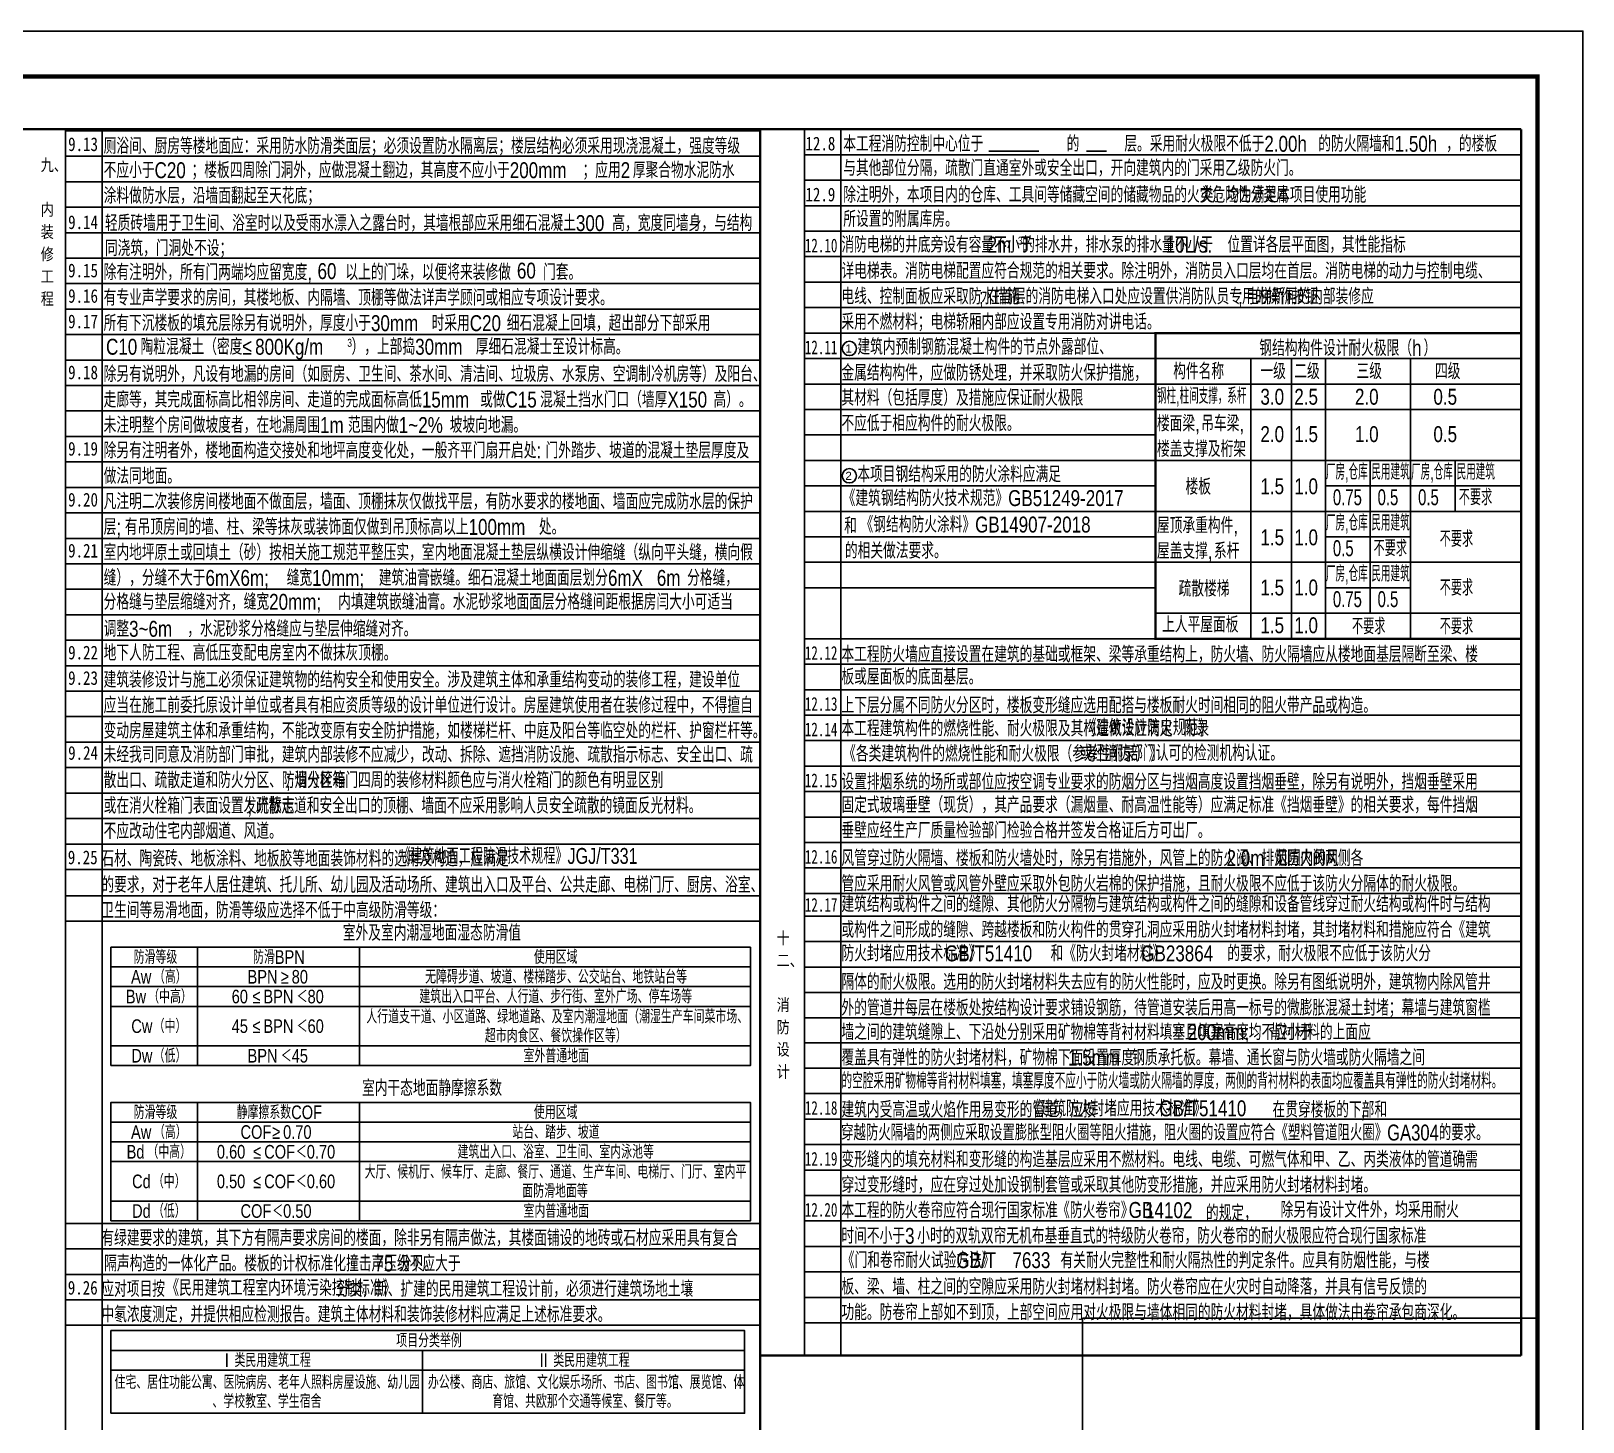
# Model space of a CAD drawing. Extents: x -446699 to 757189, y -606167 to -103070.
# Drawn here: x -396736 to -362599, y -383059 to -352481 of the extents above; entities that cross this region are included whole.
import ezdxf
from ezdxf.enums import TextEntityAlignment as Align

# ---------------------------------------------------------------- set-up
doc = ezdxf.new("R2010")
doc.units = 0
doc.header["$LTSCALE"] = 1000
doc.header["$MEASUREMENT"] = 0
doc.linetypes.add('CONTINOUS', pattern=[0])
for name, color, linetype in [('14', 14, 'Continuous'), ('PUB_TEXT', 7, 'Continuous'), ('PUB_TITLE', 4, 'Continuous'), ('text', 7, 'Continuous'), ('辅助线', 8, 'CONTINOUS')]:
    doc.layers.add(name, color=color, linetype=linetype)
doc.styles.add('-黑体', font='', dxfattribs={"width": 0.8})
doc.styles.add('_HZTXT', font='txt.shx', dxfattribs={"width": 0.8, "bigfont": 'HZTXT.shx'})
doc.styles.add('HZTXT', font='romane.shx', dxfattribs={"width": 0.7, "bigfont": 'hztxt.shx'})
doc.styles.get('-黑体').set_extended_font_data('SimHei')

# ---------------------------------------------------------------- blocks, each defined once
blk = doc.blocks.new('YHYHHRR')
at = {"layer": '14', "color": 14}
for q in [(256881, 460850), (266875, 490950)]:
    blk.add_line((256875, 490950), q, dxfattribs=at)

msp = doc.modelspace()

# ---------------------------------------------------------------- linework, layer by layer
msp.add_lwpolyline([(-363599.4, -353480.6), (-444199.4, -353480.6), (-444199.4, -410880.6), (-363599.4, -410880.6)], close=True)
at = {"layer": 'PUB_TEXT'}
for centre in [(-378734.9, -359458.8), (-378735.2, -362259)]:
    msp.add_circle(centre, 157.5, dxfattribs=at)
at = {"layer": 'PUB_TITLE'}
msp.add_lwpolyline([(-446699.4, -411880.6), (-362599.4, -411880.6), (-362599.4, -352480.6), (-446699.4, -352480.6)], close=True, dxfattribs=at)
msp.add_lwpolyline([(-446699.4, -411880.6), (-362599.4, -411880.6), (-362599.4, -352480.6), (-446699.4, -352480.6)], close=True, dxfattribs=at)
at = {"layer": 'PUB_TITLE', "const_width": 100}
msp.add_lwpolyline([(-444199.4, -410880.6), (-363599.4, -410880.6), (-363599.4, -353480.6), (-444199.4, -353480.6)], close=True, dxfattribs=at)
msp.add_lwpolyline([(-444199.4, -410880.6), (-363599.4, -410880.6), (-363599.4, -353480.6), (-444199.4, -353480.6)], close=True, dxfattribs=at)
at = {"layer": 'text', "color": 4}
for points in [[(-394976.9, -375225.9), (-380910.5, -375225.9), (-380910.5, -372621.6), (-394976.9, -372621.6)], [(-394976.9, -378639.1), (-380910.5, -378639.1), (-380910.5, -376034.8), (-394976.9, -376034.8)], [(-394976.9, -382869), (-381041.4, -382869), (-381041.4, -381052.4), (-394976.9, -381052.4)]]:
    msp.add_lwpolyline(points, close=True, dxfattribs=at)
for points in [[(-393074.2, -372621.6), (-393074.2, -375225.9)], [(-389512.2, -372621.6), (-389512.2, -375225.9)], [(-394976.9, -373055.6), (-380910.5, -373055.6)], [(-394976.9, -373489.7), (-380910.5, -373489.7)], [(-394976.9, -373923.7), (-380910.5, -373923.7)], [(-394976.9, -374791.8), (-380910.5, -374791.8)], [(-393074.2, -376034.8), (-393074.2, -378639.1)], [(-389512.2, -376034.8), (-389512.2, -378639.1)], [(-394976.9, -376468.9), (-380910.5, -376468.9)], [(-394976.9, -376902.9), (-380910.5, -376902.9)], [(-394976.9, -377337), (-380910.5, -377337)], [(-394976.9, -378205), (-380910.5, -378205)], [(-394976.9, -381486.4), (-381041.4, -381486.4)], [(-388123.2, -381486.4), (-388123.2, -382869)], [(-394976.9, -381920.4), (-381041.4, -381920.4)]]:
    msp.add_lwpolyline(points, dxfattribs=at)
at = {"layer": '辅助线'}
for p, q in [((-395974.4, -354640.6), (-380699.4, -354640.6)), ((-395974.4, -410880.6), (-395974.4, -354657)), ((-395974.4, -354673.4), (-380699.4, -354673.4)), ((-395974.4, -354673.4), (-380699.4, -354673.4)), ((-395174.4, -410880.6), (-395174.4, -354640.6)), ((-380520.7, -354640.6), (-363960, -354640.6)), ((-363960, -354640.6), (-379720.7, -354640.6)), ((-379720.7, -381601.4), (-379720.7, -354657)), ((-378920.7, -381601.4), (-378920.7, -354640.6)), ((-395974.4, -355233.4), (-380699.4, -355233.4)), ((-363960, -355200.6), (-379720.7, -355200.6)), ((-395974.4, -355793.4), (-380699.4, -355793.4)), ((-363960, -355760.6), (-379720.7, -355760.6)), ((-395974.4, -356353.4), (-380699.4, -356353.4)), ((-363960, -356320.6), (-379720.7, -356320.6)), ((-395974.4, -356913.4), (-380699.4, -356913.4)), ((-363960, -356880.6), (-379720.7, -356880.6)), ((-395974.4, -357473.4), (-380699.4, -357473.4)), ((-363960, -357440.6), (-379720.7, -357440.6)), ((-395974.4, -358033.4), (-380699.4, -358033.4)), ((-363960, -358000.6), (-379720.7, -358000.6)), ((-395974.4, -358593.4), (-380699.4, -358593.4)), ((-363960, -358560.6), (-379720.7, -358560.6)), ((-395974.4, -359153.4), (-380699.4, -359153.4)), ((-363960, -359120.6), (-379720.7, -359120.6)), ((-395974.4, -359713.4), (-380699.4, -359713.4)), ((-363960, -359680.6), (-379720.7, -359680.6)), ((-395974.4, -360273.4), (-380699.4, -360273.4)), ((-363960, -360240.6), (-379720.7, -360240.6)), ((-363960, -360800.6), (-379720.7, -360800.6)), ((-395974.4, -360833.4), (-380699.4, -360833.4)), ((-395974.4, -361393.4), (-380699.4, -361393.4)), ((-372001, -361360.6), (-379720.7, -361360.6)), ((-395974.4, -361953.4), (-380699.4, -361953.4)), ((-363960, -361920.6), (-379720.7, -361920.6)), ((-395974.4, -362513.4), (-380699.4, -362513.4)), ((-372001, -362480.6), (-379720.7, -362480.6)), ((-363960, -362480.6), (-368266, -362480.6)), ((-395974.4, -363073.4), (-380699.4, -363073.4)), ((-363960, -363040.6), (-379720.7, -363040.6)), ((-395974.4, -363633.4), (-380699.4, -363633.4)), ((-372001, -363600.6), (-379720.7, -363600.6)), ((-366391.3, -363600.6), (-368266, -363600.6)), ((-395974.4, -364193.4), (-380699.4, -364193.4)), ((-363960, -364160.6), (-379720.7, -364160.6)), ((-395974.4, -364753.4), (-380699.4, -364753.4)), ((-372001, -364720.6), (-379720.7, -364720.6)), ((-366391.3, -364720.6), (-368266, -364720.6)), ((-395974.4, -365313.4), (-380699.4, -365313.4)), ((-363960, -365280.6), (-372001, -365280.6)), ((-395974.4, -365873.4), (-380699.4, -365873.4)), ((-363960, -365840.6), (-379720.7, -365840.6)), ((-395974.4, -366433.4), (-380699.4, -366433.4)), ((-363960, -366400.6), (-379720.7, -366400.6)), ((-363960, -366960.6), (-379720.7, -366960.6)), ((-395974.4, -366993.4), (-380699.4, -366993.4)), ((-395974.4, -367553.4), (-380699.4, -367553.4)), ((-363960, -367520.6), (-379720.7, -367520.6)), ((-395974.4, -368113.4), (-380699.4, -368113.4)), ((-363960, -368080.6), (-379720.7, -368080.6)), ((-363960, -368640.6), (-379720.7, -368640.6)), ((-395974.4, -368673.4), (-380699.4, -368673.4)), ((-395974.4, -369233.4), (-380699.4, -369233.4)), ((-363960, -369200.6), (-379720.7, -369200.6)), ((-395974.4, -369793.4), (-380699.4, -369793.4)), ((-363960, -369760.6), (-379720.7, -369760.6)), ((-395974.4, -370353.4), (-380699.4, -370353.4)), ((-363960, -370320.6), (-379720.7, -370320.6)), ((-395974.4, -370913.4), (-380699.4, -370913.4)), ((-363960, -370880.6), (-379720.7, -370880.6)), ((-395974.4, -371489.8), (-380699.4, -371489.8)), ((-363960, -371440.6), (-379720.7, -371440.6)), ((-395974.4, -372049.8), (-380699.4, -372049.8)), ((-363960, -371937.8), (-379720.7, -371937.8)), ((-363960, -372497.8), (-379720.7, -372497.8)), ((-363960, -373057.8), (-379720.7, -373057.8)), ((-363960, -373617.8), (-379720.7, -373617.8)), ((-363960, -374177.8), (-379720.7, -374177.8)), ((-363960, -374721.4), (-379720.7, -374721.4)), ((-363960, -375281.4), (-379720.7, -375281.4)), ((-363960, -375841.4), (-379720.7, -375841.4)), ((-363960, -376401.4), (-379720.7, -376401.4)), ((-363960, -376961.4), (-379720.7, -376961.4)), ((-363960, -377521.4), (-379720.7, -377521.4)), ((-363960, -378081.4), (-379720.7, -378081.4)), ((-395974.4, -378694.9), (-380699.4, -378694.9)), ((-363960, -378641.4), (-379720.7, -378641.4)), ((-395974.4, -379254.9), (-380699.4, -379254.9)), ((-363960, -379201.4), (-379720.7, -379201.4)), ((-395974.4, -379814.9), (-380699.4, -379814.9)), ((-363960, -379761.4), (-379720.7, -379761.4)), ((-395974.4, -380374.9), (-380699.4, -380374.9)), ((-363960, -380321.4), (-379720.7, -380321.4)), ((-395974.4, -380934.9), (-380699.4, -380934.9)), ((-363960, -380881.4), (-379720.7, -380881.4)), ((-379720.7, -381601.4), (-363960, -381601.4))]:
    msp.add_line(p, q, dxfattribs=at)
at = {"layer": '辅助线', "const_width": 50}
for points in [[(-363960, -354640.6), (-444199.4, -354640.6)], [(-380699.4, -354640.6), (-380699.4, -410880.6)], [(-380699.4, -354640.6), (-363960, -354640.6)], [(-363960, -354640.6), (-363960, -381601.4)], [(-363960, -359120.6), (-372001, -359120.6), (-372001, -365840.6), (-363960, -365840.6)], [(-380699.4, -381601.4), (-363960, -381601.4)]]:
    msp.add_lwpolyline(points, dxfattribs=at)
at = {"layer": '辅助线'}
for points in [[(-369906.9, -359680.6), (-369906.9, -365840.6)], [(-369011.1, -359680.6), (-369011.1, -365840.6)], [(-368266, -359680.6), (-368266, -365840.6)], [(-366391.3, -359680.6), (-366391.3, -365840.6)], [(-367283, -361920.6), (-367283, -365280.6)], [(-365408.6, -361920.6), (-365408.6, -363040.6)]]:
    msp.add_lwpolyline(points, dxfattribs=at)

# ---------------------------------------------------------------- block references
msp.add_blockref('YHYHHRR', (-630484.9, -871730.1))

# ---------------------------------------------------------------- texts
at = {"layer": 'PUB_TEXT', "style": 'HZTXT'}
for s, height, width, p in [('厕浴间、厨房等楼地面应：采用防水防滑类面层；必须设置防水隔离层；楼层结构必须采用现浇混凝土，强度等级', 350, 0.8, (-395138.8, -355181.5)), ('本工程消防控制中心位于', 350, 0.8, (-378870.1, -355134.6)), ('的', 350, 0.8, (-373955.8, -355134.6)), ('层。采用耐火极限不低于', 350, 0.8, (-372688.1, -355134.6)), ('2.00h', 350, 0.8, (-369608.1, -355134.6)), ('的防火隔墙和', 350, 0.8, (-368421.4, -355134.6)), ('1.50h', 350, 0.8, (-366741.4, -355134.6)), ('，的楼板', 350, 0.8, (-365608.1, -355134.6)), ('不应小于', 350, 0.8, (-395138.8, -355714.8)), ('；楼板四周除门洞外，应做混凝土翻边，其高度不应小于', 350, 0.8, (-393205.5, -355714.8)), ('；应用', 350, 0.8, (-384605.5, -355714.8)), ('厚聚合物水泥防水', 350, 0.8, (-383498.8, -355714.8)), ('与其他部位分隔，疏散门直通室外或安全出口，开向建筑内的门采用乙级防火门。', 350, 0.8, (-378870.1, -355668.3)), ('C20', 350, 0.8, (-394018.8, -355714.8)), ('200mm', 350, 0.8, (-386205.5, -355714.8)), ('2', 350, 0.8, (-383765.5, -355714.8)), ('涂料做防水层，沿墙面翻起至天花底；', 350, 0.8, (-395138.8, -356274.8)), ('除注明外，本项目内的仓库、工具间等储藏空间的储藏物品的火灾危险性分类属', 350, 0.8, (-378870.1, -356254.6)), ('类。均为满足本项目使用功能', 350, 0.8, (-371005.3, -356254.6)), ('轻质砖墙用于卫生间、浴室时以及受雨水漂入之露台时，其墙根部应采用细石混凝土', 350, 0.8, (-395110.8, -356877.5)), ('300', 350, 0.8, (-384750.8, -356877.5)), ('高，宽度同墙身，与结构', 350, 0.8, (-383950.8, -356877.5)), ('所设置的附属库房。', 350, 0.8, (-378870.1, -356788.1)), ('同浇筑，门洞处不设；', 350, 0.8, (-395110.8, -357429.6)), ('消防电梯的井底旁设有容量不小于', 350, 0.8, (-378910.2, -357352.5)), ('2m', 350, 0.8, (-375695.3, -357352.5)), ('3', 175, 0.8, (-375028.7, -357177.5)), ('的排水井，排水泵的排水量不小于', 350, 0.8, (-374935.3, -357352.5)), ('10L/s.', 350, 0.8, (-371777.7, -357352.5)), ('位置详各层平面图，其性能指标', 350, 0.8, (-370417.7, -357352.5)), ('除有注明外，所有门两端均应留宽度', 350, 0.8, (-395138.8, -357957.5)), ('以上的门垛，以便将来装修做', 350, 0.8, (-389820, -357957.5)), ('门套。', 350, 0.8, (-385474.4, -357957.5)), ('详电梯表。消防电梯配置应符合规范的相关要求。除注明外，消防员入口层均在首层。消防电梯的动力与控制电缆、', 350, 0.8, (-378910.2, -357928.5)), (',', 350, 0.8, (-390658.8, -357957.5)), ('有专业声学要求的房间，其楼地板、内隔墙、顶棚等做法详声学顾问或相应专项设计要求。', 350, 0.8, (-395138.8, -358517.5)), ('电线、控制面板应采取防水措施', 350, 0.8, (-378910.2, -358488.5)), (';', 350, 0.8, (-375885.2, -358488.5)), ('在首层的消防电梯入口处应设置供消防队员专用的操作按钮', 350, 0.8, (-375698.6, -358488.5)), (';', 350, 0.8, (-370187.9, -358488.5)), ('电梯轿厢的内部装修应', 350, 0.8, (-370001.3, -358488.5)), ('所有下沉楼板的填充层除另有说明外，厚度小于', 350, 0.8, (-395138.8, -359077.5)), ('30mm', 350, 0.8, (-389258.8, -359077.5)), ('时采用', 350, 0.8, (-387925.5, -359077.5)), ('C20', 350, 0.8, (-387085.5, -359077.5)), ('细石混凝上回填，超出部分下部采用', 350, 0.8, (-386272.1, -359077.5)), ('采用不燃材料；电梯轿厢内部应设置专用消防对讲电话。', 350, 0.8, (-378910.2, -359048.5)), ('C10', 350, 0.8, (-395086.3, -359596.4)), ('陶粒混凝土（密度≤', 350, 0.8, (-394326.3, -359596.4)), ('800Kg/m', 350, 0.8, (-391806.3, -359596.4)), ('3', 175, 0.8, (-389779.6, -359421.4)), ('），上部捣', 350, 0.8, (-389686.3, -359596.4)), ('30mm', 350, 0.8, (-388286.3, -359596.4)), ('厚细石混凝士至设计标高。', 350, 0.8, (-386952.9, -359596.4)), ('建筑内预制钢筋混凝土构件的节点外露部位、', 350, 0.8, (-378559.9, -359598.8)), ('钢结构构件设计耐火极限（', 350, 0.8, (-369718.2, -359624)), ('h', 350, 0.8, (-366358.2, -359624)), ('）', 350, 0.8, (-366104.9, -359624)), ('金属结构构件，应做防锈处理，并采取防火保护措施，', 350, 0.8, (-378909.9, -360170.4)), ('构件名称', 350, 0.8, (-371612.6, -360135.6)), ('一级', 350, 0.8, (-369694, -360135.6)), ('二级', 350, 0.8, (-368948.9, -360135.6)), ('三级', 350, 0.8, (-367579.9, -360135.6)), ('四级', 350, 0.8, (-365854.3, -360135.6)), ('除另有说明外，凡设有地漏的房间（如厨房、卫生间、茶水间、清洁间、垃圾房、水泵房、空调制冷机房等）及阳台、', 350, 0.8, (-395138.8, -360197.5)), ('走廊等，其完成面标高比相邻房间、走道的完成面标高低', 350, 0.8, (-395138.8, -360757.5)), ('15mm', 350, 0.8, (-388138.8, -360757.5)), ('或做', 350, 0.8, (-386858.8, -360757.5)), ('C15', 350, 0.8, (-386298.8, -360757.5)), ('混凝土挡水门口（墙厚', 350, 0.8, (-385538.8, -360757.5)), ('X150', 350, 0.8, (-382738.8, -360757.5)), ('高）。', 350, 0.8, (-381725.5, -360757.5)), ('其材料（包括厚度）及措施应保证耐火极限', 350, 0.8, (-378910.2, -360719)), ('钢柱,柱间支撑，系杆', 350, 0.6, (-371969.6, -360674.6)), ('3.0', 350, 0.8, (-369694, -360695.6)), ('2.5', 350, 0.8, (-368948.9, -360695.6)), ('2.0', 350, 0.8, (-367614.5, -360695.6)), ('0.5', 350, 0.8, (-365888.8, -360695.6)), ('未注明整个房间做坡度者，在地漏周围', 350, 0.8, (-395138.8, -361317.5)), ('1m', 350, 0.8, (-390378.8, -361317.5)), ('范围内做', 350, 0.8, (-389765.5, -361317.5)), ('1~2%', 350, 0.8, (-388645.5, -361317.5)), ('坡坡向地漏。', 350, 0.8, (-387525.5, -361317.5)), ('不应低于相应构件的耐火极限。', 350, 0.8, (-378910.2, -361279)), ('楼面梁', 350, 0.8, (-371969.6, -361284.2)), ('吊车梁', 350, 0.8, (-370996.3, -361284.2)), ('2.0', 350, 0.8, (-369694, -361517)), ('1.0', 350, 0.8, (-367614.5, -361517)), ('0.5', 350, 0.8, (-365888.8, -361517)), ('除另有注明者外，楼地面构造交接处和地坪高度变化处，一般齐平门扇开启处', 350, 0.8, (-395138.8, -361877.5)), ('门外踏步、坡道的混凝土垫层厚度及', 350, 0.8, (-385418.8, -361877.5)), ('楼盖支撑及桁架', 350, 0.8, (-371969.6, -361844.2)), (',', 350, 0.8, (-371129.6, -361284.2)), (',', 350, 0.8, (-370156.3, -361284.2)), ('1.5', 350, 0.8, (-368948.9, -361517)), (':', 350, 0.8, (-385618.8, -361877.5)), ('做法同地面。', 350, 0.8, (-395138.8, -362437.5)), ('本项目钢结构采用的防火涂料应满足', 350, 0.8, (-378560.2, -362399)), ('厂房,仓库', 350, 0.6, (-368252.8, -362345.3)), ('民用建筑', 350, 0.6, (-367252.1, -362345.3)), ('厂房,仓库', 350, 0.6, (-366378.3, -362345.3)), ('民用建筑', 350, 0.6, (-365377.6, -362345.3)), ('楼板', 350, 0.8, (-371341.6, -362674.4)), ('1.5', 350, 0.8, (-369694, -362664.2)), ('1.0', 350, 0.8, (-368948.9, -362664.2)), ('不要求', 350, 0.7, (-365331, -362905.3)), ('凡注明二次装修房间楼地面不做面层，墙面、顶棚抹灰仅做找平层，有防水要求的楼地面、墙面应完成防水层的保护', 350, 0.8, (-395138.8, -362997.5)), ('0.75', 350, 0.7, (-368099.9, -362905.3)), ('0.5', 350, 0.7, (-367116.9, -362905.3)), ('0.5', 350, 0.7, (-366225.4, -362905.3)), ('层', 350, 0.8, (-395138.8, -363557.5)), ('有吊顶房间的墙、柱、梁等抹灰或装饰面仅做到吊顶标高以上', 350, 0.8, (-394672.1, -363557.5)), ('100mm', 350, 0.8, (-387112.1, -363557.5)), ('处。', 350, 0.8, (-385565.5, -363557.5)), ('和', 350, 0.8, (-378849.1, -363531.8)), ('屋顶承重构件', 350, 0.8, (-371969.6, -363524.2)), ('厂房,仓库', 350, 0.6, (-368252.8, -363465.3)), ('民用建筑', 350, 0.6, (-367252.1, -363465.3)), (';', 350, 0.8, (-394858.8, -363557.5)), (',', 350, 0.8, (-370289.6, -363524.2)), ('1.5', 350, 0.8, (-369694, -363786.6)), ('1.0', 350, 0.8, (-368948.9, -363786.6)), ('不要求', 350, 0.7, (-365749.8, -363820.2)), ('室内地坪原土或回填土（砂）按相关施工规范平整压实，室内地面混凝土垫层纵横设计伸缩缝（纵向平头缝，横向假', 350, 0.8, (-395138.8, -364117.5)), ('的相关做法要求。', 350, 0.8, (-378834.8, -364080.1)), ('屋盖支撑', 350, 0.8, (-371969.6, -364084.2)), ('系杆', 350, 0.8, (-370716.3, -364084.2)), ('0.5', 350, 0.7, (-368099.9, -364025.3)), ('不要求', 350, 0.7, (-367205.5, -364025.3)), (',', 350, 0.8, (-370849.6, -364084.2)), ('厂房,仓库', 350, 0.6, (-368252.8, -364585.3)), ('民用建筑', 350, 0.6, (-367252.1, -364585.3)), ('缝），分缝不大于', 350, 0.8, (-395138.8, -364677.5)), ('6mX6m;', 350, 0.8, (-392898.8, -364677.5)), ('缝宽', 350, 0.8, (-391112.1, -364677.5)), ('10mm;', 350, 0.8, (-390552.1, -364677.5)), ('建筑油膏嵌缝。细石混凝土地面面层划分', 350, 0.8, (-389085.5, -364677.5)), ('6mX', 350, 0.8, (-384045.5, -364677.5)), ('6m', 350, 0.8, (-382971, -364677.5)), ('分格缝，', 350, 0.8, (-382304.4, -364677.5)), ('疏散楼梯', 350, 0.8, (-371494.2, -364914.4)), ('1.5', 350, 0.8, (-369694, -364889.4)), ('1.0', 350, 0.8, (-368948.9, -364889.4)), ('不要求', 350, 0.7, (-365749.8, -364892.5)), ('分格缝与垫层缩缝对齐，缝宽', 350, 0.8, (-395138.8, -365204.6)), ('20mm;', 350, 0.8, (-391498.8, -365204.6)), ('内填建筑嵌缝油膏。水泥砂浆地面面层分格缝间距根据房闫大小可适当', 350, 0.8, (-389978.8, -365204.6)), ('0.75', 350, 0.7, (-368099.9, -365145.3)), ('0.5', 350, 0.7, (-367116.9, -365145.3)), ('调整', 350, 0.8, (-395138.8, -365797.5)), ('3~6m', 350, 0.8, (-394578.8, -365797.5)), ('，水泥砂浆分格缝应与垫层伸缩缝对齐。', 350, 0.8, (-393298.8, -365797.5)), ('上人平屋面板', 350, 0.8, (-371856.6, -365703.1)), ('1.5', 350, 0.8, (-369694, -365719.8)), ('1.0', 350, 0.8, (-368948.9, -365719.8)), ('不要求', 350, 0.7, (-367679.3, -365742.1)), ('不要求', 350, 0.7, (-365749.8, -365742.1)), ('地下人防工程、高低压变配电房室内不做抹灰顶棚。', 350, 0.8, (-395138.8, -366324.8)), ('本工程防火墙应直接设置在建筑的基础或框架、梁等承重结构上，防火墙、防火隔墙应从楼地面基层隔断至梁、楼', 350, 0.8, (-378910.2, -366358.2)), ('建筑装修设计与施工必须保证建筑物的结构安全和使用安全。涉及建筑主体和承重结构变动的装修工程，建设单位', 350, 0.8, (-395138.8, -366917.5)), ('板或屋面板的底面基层。', 350, 0.8, (-378910.2, -366852.3)), ('应当在施工前委托原设计单位或者具有相应资质等级的设计单位进行设计。房屋建筑使用者在装修过程中，不得擅自', 350, 0.8, (-395138.8, -367477.5)), ('上下层分属不同防火分区时，楼板变形缝应选用配搭与楼板耐火时间相同的阻火带产品或构造。', 350, 0.8, (-378910.2, -367478.2)), ('变动房屋建筑主体和承重结构，不能改变原有安全防护措施，如楼梯栏杆、中庭及阳台等临空处的栏杆、护窗栏杆等。', 350, 0.8, (-395138.8, -368037.5)), ('本工程建筑构件的燃烧性能、耐火极限及其构造做法应满足', 350, 0.8, (-378910.2, -367989.4)), ('未经我司同意及消防部门审批，建筑内部装修不应减少，改动、拆除、遮挡消防设施、疏散指示标志、安全出口、疏', 350, 0.8, (-395138.8, -368564.6)), ('或经消防部门认可的检测机构认证。', 350, 0.8, (-373676.6, -368529.6)), ('散出口、疏散走道和防火分区、防烟分区等', 350, 0.8, (-395138.8, -369124.6)), (';', 350, 0.8, (-391130.2, -369124.6)), ('消火栓箱门四周的装修材料颜色应与消火栓箱门的颜色有明显区别', 350, 0.8, (-390943.5, -369124.6)), ('设置排烟系统的场所或部位应按空调专业要求的防烟分区与挡烟高度设置挡烟垂壁，除另有说明外，挡烟垂壁采用', 350, 0.8, (-378910.2, -369159.6)), ('或在消火栓箱门表面设置发光标志', 350, 0.8, (-395138.8, -369684.6)), ('疏散走道和安全出口的顶棚、墙面不应采用影响人员安全疏散的镜面反光材料。', 350, 0.8, (-391789.3, -369684.6)), ('固定式玻璃垂壁（现货），其产品要求（漏烟量、耐高温性能等）应满足标准《挡烟垂壁》的相关要求，每件挡烟', 350, 0.8, (-378910.2, -369669.4)), (';', 350, 0.8, (-391976, -369684.6)), ('不应改动住宅内部烟道、风道。', 350, 0.8, (-395138.8, -370244.6)), ('垂壁应经生产厂质量检验部门检验合格并签发合格证后方可出厂。', 350, 0.8, (-378910.2, -370229.4)), ('石材、陶瓷砖、地板涂料、地板胶等地面装饰材料的选用及构造，应满足', 350, 0.8, (-395189, -370849.2)), ('风管穿过防火隔墙、楼板和防火墙处时，除另有措施外，风管上的防火阀、排烟防火阀两侧各', 350, 0.8, (-378910.2, -370839.6)), ('2.0m', 350, 0.8, (-370437.8, -370839.6)), ('范围内的风', 350, 0.8, (-369371.1, -370839.6)), ('的要求，对于老年人居住建筑、托儿所、幼儿园及活动场所、建筑出入口及平台、公共走廊、电梯门厅、厨房、浴室、', 350, 0.8, (-395189, -371425.7)), ('管应采用耐火风管或风管外壁应采取外包防火岩棉的保护措施，且耐火极限不应低于该防火分隔体的耐火极限。', 350, 0.8, (-378910.2, -371399.6)), ('卫生间等易滑地面，防滑等级应选择不低于中高级防滑等级：', 350, 0.8, (-395189, -371985.7)), ('建筑结构或构件之间的缝隙、其他防火分隔物与建筑结构或构件之间的缝隙和设备管线穿过耐火结构或构件时与结构', 350, 0.8, (-378910.2, -371852.2)), ('或构件之间形成的缝隙、跨越楼板和防火构件的贯穿孔洞应采用肪火封堵材料封堵，其封堵材料和措施应符合《建筑', 350, 0.8, (-378910.2, -372412.2)), ('防火封堵应用技术标准》', 350, 0.8, (-378910.2, -372933.5)), ('GB/T51410', 350, 0.8, (-376629.6, -372933.5)), ('和《防火封堵材料》', 350, 0.8, (-374309.6, -372933.5)), ('GB23864', 350, 0.8, (-372315.3, -372933.5)), ('的要求，耐火极限不应低于该防火分', 350, 0.8, (-370422, -372933.5)), ('隔体的耐火极限。选用的防火封堵材料失去应有的防火性能时，应及时更换。除另有图纸说明外，建筑物内除风管井', 350, 0.8, (-378910.2, -373560.4)), ('外的管道井每层在楼板处按结构设计要求铺设钢筋，待管道安装后用高一标号的微膨胀混凝土封堵；幕墙与建筑窗槛', 350, 0.8, (-378910.2, -374128.4)), ('墙之间的建筑缝隙上、下沿处分别采用矿物棉等背衬材料填塞且填塞高度均不应小于', 350, 0.8, (-378910.2, -374664)), ('200mm;', 350, 0.8, (-371292.7, -374664)), ('背衬材料的上面应', 350, 0.8, (-369506.1, -374664)), ('覆盖具有弹性的防火封堵材料，矿物棉下面设置厚度', 350, 0.8, (-378910.2, -375224)), ('1.5mm', 350, 0.8, (-373927.6, -375224)), ('钢质承托板。幕墙、通长窗与防火墙或防火隔墙之间', 350, 0.8, (-372514.3, -375224)), ('的空腔采用矿物棉等背衬材料填塞，填塞厚度不应小于防火墙或防火隔墙的厚度，两侧的背衬材料的表面均应覆盖具有弹性的防火封堵材料。', 350, 0.67, (-378910.2, -375734.4)), ('建筑内受高温或火焰作用易变形的管道，应按', 350, 0.8, (-378910.2, -376367.6)), ('在贯穿楼板的下部和', 350, 0.8, (-369427.8, -376367.6)), ('穿越防火隔墙的两侧应采取设置膨胀型阻火圈等阻火措施，阻火圈的设置应符合《塑料管道阻火圈》GA304的要求。', 350, 0.78, (-378918.2, -376871.9)), (',', 350, 0.8, (-367489.1, -376367.6)), ('变形缝内的填充材料和变形缝的构造基层应采用不燃材料。电线、电缆、可燃气体和甲、乙、丙类液体的管道确需', 350, 0.8, (-378910.2, -377462.7)), ('穿过变形缝时，应在穿过处加设钢制套管或采取其他防变形措施，并应采用防火封堵材料封堵。', 350, 0.8, (-378910.2, -378022.7)), ('穿过变形缝时，应在穿过处加设钢制套管或采取其他防变形措施，并应采用防火封堵材料封堵。', 350, 0.8, (-378910.2, -378022.7)), ('本工程的防火卷帘应符合现行国家标准', 350, 0.8, (-378910.2, -378582.7)), ('除另有设计文件外，均采用耐火', 350, 0.8, (-369250, -378571.1)), ('的规定，', 350, 0.8, (-370891.4, -378642.1)), ('有绿建要求的建筑，其下方有隔声要求房间的楼面，除非另有隔声做法，其楼面铺设的地砖或石材应采用具有复合', 350, 0.8, (-395189, -379190.7)), ('时间不小于', 350, 0.8, (-378910.2, -379142.7)), ('3', 350, 0.8, (-377510.2, -379142.7)), ('小时的双轨双帘无机布基垂直式的特级防火卷帘，防火卷帘的耐火极限应符合现行国家标准', 350, 0.8, (-377243.5, -379142.7)), ('隔声构造的一体化产品。楼板的计权标准化撞击声压级不应大于', 350, 0.8, (-395127.1, -379750.7)), ('75', 350, 0.8, (-389182.9, -379750.7)), ('分贝。', 350, 0.8, (-388649.5, -379750.7)), ('有关耐火完整性和耐火隔热性的判定条件。应具有防烟性能，与楼', 350, 0.8, (-374092.4, -379682.3)), ('应对项目按', 350, 0.8, (-395189, -380310.7)), ('分类，新、扩建的民用建筑工程设计前，必须进行建筑场地土壤', 350, 0.8, (-390009, -380310.7)), ('板、梁、墙、柱之间的空隙应采用防火封堵材料封堵。防火卷帘应在火灾时自动降落，并具有信号反馈的', 350, 0.8, (-378910.2, -380262.7)), ('中氡浓度测定，并提供相应检测报告。建筑主体材料和装饰装修材料应满足上述标准要求。', 350, 0.8, (-395189, -380870.7)), ('功能。防卷帘上部如不到顶，上部空间应用对火极限与墙体相同的防火材料封堵，具体做法由卷帘承包商深化。', 350, 0.8, (-378910.2, -380822.7))]:
    msp.add_text(s, height=height, dxfattribs=dict(at, width=width)).set_placement(p)
for s, width, p, p2 in [('1', 2.181818, (-378824, -359547.9), (-378681.5, -359547.9)), ('2', 1.411765, (-378824.3, -362348.1), (-378681.7, -362348.1))]:
    msp.add_text(s, height=178.2, dxfattribs=dict(at, width=width)).set_placement(p, p2, align=Align.FIT)
at = {"layer": 'PUB_TEXT', "color": 4, "style": 'HZTXT', "width": 0.8}
msp.add_text('附录', height=350, dxfattribs=at).set_placement((-371380.4, -367989.4))
at = {"layer": 'text', "style": '-黑体'}
for s, height, width, p in [('9.13', 301.69, 0.8, (-395919.8, -355118.8)), ('12.8', 301.69, 0.8, (-379701.4, -355104.3)), ('九、', 262.87, 0.8, (-396521.6, -355556.4)), ('12.9', 301.69, 0.8, (-379701.4, -356224.3)), ('内', 262.9, 0.8, (-396521.6, -356536.4)), ('9.14', 301.69, 0.8, (-395919.8, -356833.9)), ('装', 262.9, 0.8, (-396521.6, -357026.4)), ('12.10', 301.69, 0.7, (-379716.4, -357344.3)), ('修', 262.9, 0.8, (-396521.6, -357516.4)), ('工', 262.9, 0.8, (-396521.6, -358006.4)), ('9.15', 301.69, 0.8, (-395919.8, -357894.7)), ('程', 262.9, 0.8, (-396521.6, -358496.4)), ('9.16', 301.69, 0.8, (-395919.8, -358454.7)), ('9.17', 301.69, 0.8, (-395919.8, -359014.7)), ('12.11', 301.69, 0.7, (-379716.4, -359584.3)), ('9.18', 301.69, 0.8, (-395919.8, -360134.7)), ('9.19', 301.69, 0.8, (-395919.8, -361814.7)), ('9.20', 301.69, 0.8, (-395919.8, -362934.7)), ('9.21', 301.69, 0.8, (-395919.8, -364054.7)), ('9.22', 301.69, 0.8, (-395919.8, -366294.7)), ('12.12', 301.69, 0.7, (-379716.4, -366304.3)), ('9.23', 301.69, 0.8, (-395919.8, -366854.7)), ('12.13', 301.69, 0.7, (-379716.4, -367424.3)), ('12.14', 301.69, 0.7, (-379716.4, -367984.3)), ('9.24', 301.69, 0.8, (-395919.8, -368501.9)), ('12.15', 301.69, 0.7, (-379716.4, -369104.3)), ('9.25', 301.69, 0.8, (-395926.8, -370797.8)), ('12.16', 301.69, 0.7, (-379716.4, -370784.3)), ('12.17', 301.69, 0.7, (-379716.4, -371841.5)), ('十', 262.9, 0.8, (-380333.2, -372550)), ('二、', 262.87, 0.8, (-380333.2, -373040)), ('消', 262.9, 0.8, (-380333.2, -374020)), ('防', 262.9, 0.8, (-380333.2, -374510)), ('设', 262.9, 0.8, (-380333.2, -375000)), ('计', 262.9, 0.8, (-380333.2, -375490)), ('12.18', 301.69, 0.7, (-379716.4, -376305.1)), ('12.19', 301.69, 0.7, (-379716.4, -377425.1)), ('12.20', 301.69, 0.7, (-379716.4, -378545.1)), ('9.26', 301.69, 0.8, (-395926.8, -380259.2))]:
    msp.add_text(s, height=height, dxfattribs=dict(at, width=width)).set_placement(p)
at = {"layer": 'text', "color": 6, "style": '_HZTXT', "width": 0.8}
for s, p in [('_____', (-375668, -355084.5)), ('__', (-373518.5, -355084.5))]:
    msp.add_text(s, height=400, dxfattribs=at).set_placement(p)
at = {"layer": 'text', "color": 4, "style": 'HZTXT'}
for s, height, width, p in [('60', 350, 0.8, (-390434.1, -357933.3)), ('60', 350, 0.8, (-386048.3, -357922.7)), ('《建筑钢结构防火技术规范》', 350, 0.8, (-378883.1, -362924.2)), ('GB51249-2017', 350, 0.8, (-375243.1, -362924.2)), ('《钢结构防火涂料》', 350, 0.8, (-378489.2, -363505.3)), ('GB14907-2018', 350, 0.8, (-375969.2, -363505.3)), ('《建筑设计防火规范》', 350, 0.8, (-373581.2, -367965.4)), ('《各类建筑构件的燃烧性能和耐火极限（参考性附录）》', 350, 0.8, (-378872, -368543.4)), ('《建筑地面工程防滑技术规程》JGJ/T331', 350, 0.76, (-388659.7, -370790.5)), ('室外及室内潮湿地面湿态防滑值', 350, 0.8, (-389878.4, -372481.6)), ('防滑等级', 300, 0.8, (-394479.1, -372988.6)), ('防滑', 300, 0.8, (-391853.2, -372988.6)), ('BPN', 300, 0.8, (-391373.2, -372988.6)), ('使用区域', 300, 0.8, (-385674.4, -372988.6)), ('（高）', 300, 0.8, (-394033, -373422.7)), ('无障碍步道、坡道、楼梯踏步、公交站台、地铁站台等', 300, 0.8, (-388066.8, -373422.7)), ('Aw', 300, 0.8, (-394535.9, -373422.7)), ('BPN', 300, 0.8, (-391973.2, -373422.7)), ('≥', 300, 0.8, (-391241.8, -373422.7)), ('80', 300, 0.8, (-391001.8, -373422.7)), ('Bw', 300, 0.8, (-394650.2, -373856.7)), ('（中高）', 300, 0.8, (-394158.7, -373856.7)), ('60', 300, 0.8, (-392321.8, -373856.7)), ('≤', 300, 0.8, (-391864.6, -373856.7)), ('BPN', 300, 0.8, (-391624.6, -373856.7)), ('＜', 300, 0.8, (-390893.2, -373856.7)), ('80', 300, 0.8, (-390653.2, -373856.7)), ('建筑出入口平台、人行道、步行街、室外广场、停车场等', 300, 0.8, (-388194.4, -373856.7)), ('人行道支干道、小区道路、绿地道路、及室内潮湿地面（潮湿生产车间菜市场、', 300, 0.8, (-389361.8, -374297.8)), ('Cw', 300, 0.8, (-394530.2, -374507.8)), ('（中）', 300, 0.8, (-394038.7, -374507.8)), ('45', 300, 0.8, (-392321.8, -374507.8)), ('≤', 300, 0.8, (-391864.6, -374507.8)), ('BPN', 300, 0.8, (-391624.6, -374507.8)), ('＜', 300, 0.8, (-390893.2, -374507.8)), ('60', 300, 0.8, (-390653.2, -374507.8)), ('超市肉食区、餐饮操作区等）', 300, 0.8, (-386752.9, -374717.8)), ('Dw', 300, 0.8, (-394530.2, -375158.8)), ('（低）', 300, 0.8, (-394038.7, -375158.8)), ('BPN', 300, 0.8, (-391973.2, -375158.8)), ('＜', 300, 0.8, (-391241.8, -375158.8)), ('45', 300, 0.8, (-391001.8, -375158.8)), ('室外普通地面', 300, 0.8, (-385903, -375158.8)), ('室内干态地面静摩擦系数', 350, 0.8, (-389456.2, -375894.8)), ('防滑等级', 300, 0.8, (-394479.1, -376401.9)), ('静摩擦系数', 300, 0.8, (-392213.2, -376401.9)), ('COF', 300, 0.8, (-391013.2, -376401.9)), ('使用区域', 300, 0.8, (-385674.4, -376401.9)), ('《建筑防火封堵应用技术标准》', 350, 0.8, (-374810.8, -376339.7)), ('GB/T51410', 350, 0.8, (-371918.8, -376339.7)), ('（高）', 300, 0.8, (-394033, -376835.9)), ('站台、踏步、坡道', 300, 0.8, (-386148.7, -376835.9)), ('Aw', 300, 0.8, (-394535.9, -376835.9)), ('COF', 300, 0.8, (-392127.5, -376835.9)), ('≥', 300, 0.8, (-391430.4, -376835.9)), ('0.70', 300, 0.8, (-391190.4, -376835.9)), ('Bd', 300, 0.8, (-394633, -377269.9)), ('（中高）', 300, 0.8, (-394175.9, -377269.9)), ('0.60', 300, 0.8, (-392647.5, -377269.9)), ('≤', 300, 0.8, (-391847.5, -377269.9)), ('COF', 300, 0.8, (-391607.5, -377269.9)), ('＜', 300, 0.8, (-390910.4, -377269.9)), ('0.70', 300, 0.8, (-390670.4, -377269.9)), ('建筑出入口、浴室、卫生间、室内泳池等', 300, 0.8, (-387354.4, -377269.9)), ('大厅、候机厅、候车厅、走廊、餐厅、通道、生产车间、电梯厅、门厅、室内平', 300, 0.8, (-389399.3, -377711)), ('Cd', 300, 0.8, (-394513, -377921)), ('（中）', 300, 0.8, (-394055.9, -377921)), ('0.50', 300, 0.8, (-392647.5, -377921)), ('≤', 300, 0.8, (-391847.5, -377921)), ('COF', 300, 0.8, (-391607.5, -377921)), ('＜', 300, 0.8, (-390910.4, -377921)), ('0.60', 300, 0.8, (-390670.4, -377921)), ('面防滑地面等', 300, 0.8, (-385929.3, -378131)), ('《防火卷帘》', 350, 0.8, (-374166.6, -378579.8)), ('GB', 350, 0.8, (-372593, -378574.1)), ('14102', 350, 0.8, (-372231.6, -378579.8)), ('Dd', 300, 0.8, (-394513, -378572.1)), ('（低）', 300, 0.8, (-394055.9, -378572.1)), ('COF', 300, 0.8, (-392127.5, -378572.1)), ('＜', 300, 0.8, (-391430.4, -378572.1)), ('0.50', 300, 0.8, (-391190.4, -378572.1)), ('室内普通地面', 300, 0.8, (-385903, -378572.1)), ('《门和卷帘耐火试验方法》', 350, 0.8, (-378901.2, -379677.7)), ('GB/T', 350, 0.8, (-376382.3, -379677.7)), ('7633', 350, 0.8, (-375147.8, -379677.7)), ('《民用建筑工程室内环境污染控制标准》', 350, 0.8, (-393758.8, -380287.5)), ('项目分类举例', 300, 0.8, (-388701.7, -381419.4)), ('I', 300, 0.8, (-392473.6, -381853.4)), ('类民用建筑工程', 300, 0.8, (-392261.2, -381853.4)), ('II', 300, 0.8, (-385551.5, -381853.4)), ('类民用建筑工程', 300, 0.8, (-385247.7, -381853.4)), ('住宅、居住功能公寓、医院病房、老年人照料房屋设施、幼儿园', 300, 0.8, (-394899.6, -382334.7)), ('办公楼、商店、旅馆、文化娱乐场所、书店、图书馆、展览馆、体', 300, 0.8, (-388006.3, -382334.7)), ('、学校教室、学生宿舍', 300, 0.8, (-392746.3, -382754.7)), ('育馆、共欧那个交通等候室、餐厅等。', 300, 0.8, (-386589.5, -382754.7))]:
    msp.add_text(s, height=height, dxfattribs=dict(at, width=width)).set_placement(p)

doc.saveas('drawing.dxf')
